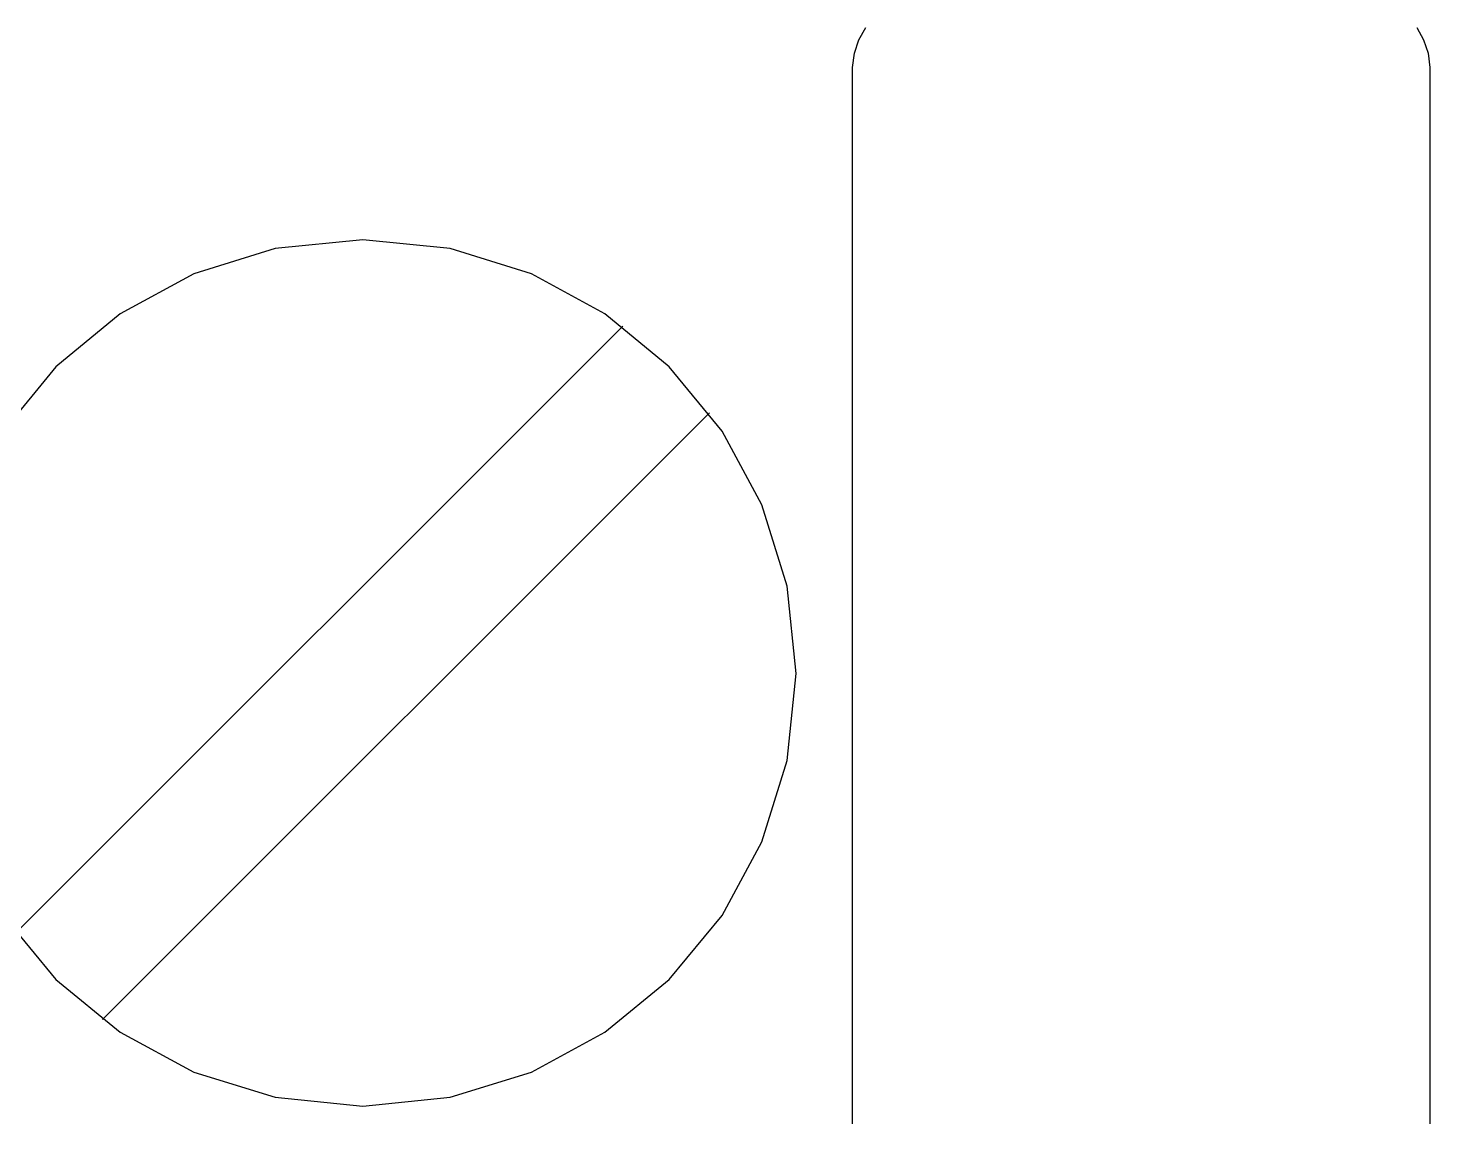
# Model space of a CAD drawing. Extents: x 1 to 47.7, y 0.2 to 35.
# Drawn here: x 30.341 to 30.882, y 11.5 to 11.922 of the extents above; entities that cross this region are included whole.
import ezdxf

# ---------------------------------------------------------------- set-up
doc = ezdxf.new("R2010")
doc.units = 0
doc.header["$MEASUREMENT"] = 0
for name, color, linetype in [('5_1___24__TARGET_LEDS___12', 7, 'CONTINUOUS'), ('6_2___8__INDEPENDENT_INPUT', 7, 'CONTINUOUS'), ('6_3___8__OPTOISO_INDEPENDE', 7, 'CONTINUOUS'), ('6_4___24__OPTOISO_INDEPEND', 7, 'CONTINUOUS'), ('6_5___8__INDEPENDENT_INPUT', 7, 'CONTINUOUS'), ('6_6___8__INDEPENDENT_INPUT', 7, 'CONTINUOUS'), ('6_7___8__OPTOISO_INDEPENDE', 7, 'CONTINUOUS'), ('6_8___8__OPTOISO_INDEPENDE', 7, 'CONTINUOUS')]:
    doc.layers.add(name, color=color, linetype=linetype)

msp = doc.modelspace()

# ---------------------------------------------------------------- linework, layer by layer
at = {"layer": '5_1___24__TARGET_LEDS___12'}
for points in [[(30.65953, 11.49912), (30.65953, 11.53136), (30.65953, 11.58544), (30.65953, 11.65311), (30.65953, 11.7261), (30.65953, 11.79613), (30.65953, 11.85494), (30.65953, 11.89427), (30.65954, 11.90702), (30.66024, 11.91258), (30.66197, 11.91777), (30.6646, 11.92248)], [(30.87731, 11.92248), (30.87994, 11.91777), (30.88166, 11.91258), (30.88236, 11.90702), (30.88238, 11.89427), (30.88238, 11.85494), (30.88238, 11.79613), (30.88238, 11.7261), (30.88238, 11.65311), (30.88238, 11.58544), (30.88238, 11.53136), (30.88238, 11.49912)], [(30.33159, 11.57964), (30.35203, 11.55492), (30.3768, 11.53452), (30.40525, 11.51913), (30.43668, 11.50939), (30.47043, 11.506), (30.50413, 11.50939), (30.53552, 11.51913), (30.56393, 11.53452), (30.58869, 11.55492), (30.60912, 11.57964), (30.62454, 11.60803), (30.63429, 11.63939), (30.63769, 11.67308), (30.63429, 11.70678), (30.62454, 11.7382), (30.60912, 11.76664), (30.58869, 11.79143), (30.56393, 11.81189), (30.53552, 11.82735), (30.50413, 11.83712), (30.47043, 11.84053), (30.43668, 11.83712), (30.40525, 11.82735), (30.3768, 11.81189), (30.35203, 11.79143), (30.33159, 11.76664)], [(30.33659, 11.57284), (30.57085, 11.80711)], [(30.37001, 11.53942), (30.60427, 11.77369)]]:
    msp.add_lwpolyline(points, dxfattribs=at)
at = {"layer": '6_2___8__INDEPENDENT_INPUT'}
for points in [[(30.65953, 11.49912), (30.65953, 11.53136), (30.65953, 11.58544), (30.65953, 11.65311), (30.65953, 11.7261), (30.65953, 11.79613), (30.65953, 11.85494), (30.65953, 11.89427), (30.65954, 11.90702), (30.66024, 11.91258), (30.66197, 11.91777), (30.6646, 11.92248)], [(30.87731, 11.92248), (30.87994, 11.91777), (30.88166, 11.91258), (30.88236, 11.90702), (30.88238, 11.89427), (30.88238, 11.85494), (30.88238, 11.79613), (30.88238, 11.7261), (30.88238, 11.65311), (30.88238, 11.58544), (30.88238, 11.53136), (30.88238, 11.49912)], [(30.33159, 11.57964), (30.35203, 11.55492), (30.3768, 11.53452), (30.40525, 11.51913), (30.43668, 11.50939), (30.47043, 11.506), (30.50413, 11.50939), (30.53552, 11.51913), (30.56393, 11.53452), (30.58869, 11.55492), (30.60912, 11.57964), (30.62454, 11.60803), (30.63429, 11.63939), (30.63769, 11.67308), (30.63429, 11.70678), (30.62454, 11.7382), (30.60912, 11.76664), (30.58869, 11.79143), (30.56393, 11.81189), (30.53552, 11.82735), (30.50413, 11.83712), (30.47043, 11.84053), (30.43668, 11.83712), (30.40525, 11.82735), (30.3768, 11.81189), (30.35203, 11.79143), (30.33159, 11.76664)], [(30.33659, 11.57284), (30.57085, 11.80711)], [(30.37001, 11.53942), (30.60427, 11.77369)]]:
    msp.add_lwpolyline(points, dxfattribs=at)
at = {"layer": '6_3___8__OPTOISO_INDEPENDE'}
for points in [[(30.65953, 11.49912), (30.65953, 11.53136), (30.65953, 11.58544), (30.65953, 11.65311), (30.65953, 11.7261), (30.65953, 11.79613), (30.65953, 11.85494), (30.65953, 11.89427), (30.65954, 11.90702), (30.66024, 11.91258), (30.66197, 11.91777), (30.6646, 11.92248)], [(30.87731, 11.92248), (30.87994, 11.91777), (30.88166, 11.91258), (30.88236, 11.90702), (30.88238, 11.89427), (30.88238, 11.85494), (30.88238, 11.79613), (30.88238, 11.7261), (30.88238, 11.65311), (30.88238, 11.58544), (30.88238, 11.53136), (30.88238, 11.49912)], [(30.33159, 11.57964), (30.35203, 11.55492), (30.3768, 11.53452), (30.40525, 11.51913), (30.43668, 11.50939), (30.47043, 11.506), (30.50413, 11.50939), (30.53552, 11.51913), (30.56393, 11.53452), (30.58869, 11.55492), (30.60912, 11.57964), (30.62454, 11.60803), (30.63429, 11.63939), (30.63769, 11.67308), (30.63429, 11.70678), (30.62454, 11.7382), (30.60912, 11.76664), (30.58869, 11.79143), (30.56393, 11.81189), (30.53552, 11.82735), (30.50413, 11.83712), (30.47043, 11.84053), (30.43668, 11.83712), (30.40525, 11.82735), (30.3768, 11.81189), (30.35203, 11.79143), (30.33159, 11.76664)], [(30.33659, 11.57284), (30.57085, 11.80711)], [(30.37001, 11.53942), (30.60427, 11.77369)]]:
    msp.add_lwpolyline(points, dxfattribs=at)
at = {"layer": '6_4___24__OPTOISO_INDEPEND'}
for points in [[(30.65953, 11.49912), (30.65953, 11.53136), (30.65953, 11.58544), (30.65953, 11.65311), (30.65953, 11.7261), (30.65953, 11.79613), (30.65953, 11.85494), (30.65953, 11.89427), (30.65954, 11.90702), (30.66024, 11.91258), (30.66197, 11.91777), (30.6646, 11.92248)], [(30.87731, 11.92248), (30.87994, 11.91777), (30.88166, 11.91258), (30.88236, 11.90702), (30.88238, 11.89427), (30.88238, 11.85494), (30.88238, 11.79613), (30.88238, 11.7261), (30.88238, 11.65311), (30.88238, 11.58544), (30.88238, 11.53136), (30.88238, 11.49912)], [(30.33159, 11.57964), (30.35203, 11.55492), (30.3768, 11.53452), (30.40525, 11.51913), (30.43668, 11.50939), (30.47043, 11.506), (30.50413, 11.50939), (30.53552, 11.51913), (30.56393, 11.53452), (30.58869, 11.55492), (30.60912, 11.57964), (30.62454, 11.60803), (30.63429, 11.63939), (30.63769, 11.67308), (30.63429, 11.70678), (30.62454, 11.7382), (30.60912, 11.76664), (30.58869, 11.79143), (30.56393, 11.81189), (30.53552, 11.82735), (30.50413, 11.83712), (30.47043, 11.84053), (30.43668, 11.83712), (30.40525, 11.82735), (30.3768, 11.81189), (30.35203, 11.79143), (30.33159, 11.76664)], [(30.33659, 11.57284), (30.57085, 11.80711)], [(30.37001, 11.53942), (30.60427, 11.77369)]]:
    msp.add_lwpolyline(points, dxfattribs=at)
at = {"layer": '6_5___8__INDEPENDENT_INPUT'}
for points in [[(30.65953, 11.49912), (30.65953, 11.53136), (30.65953, 11.58544), (30.65953, 11.65311), (30.65953, 11.7261), (30.65953, 11.79613), (30.65953, 11.85494), (30.65953, 11.89427), (30.65954, 11.90702), (30.66024, 11.91258), (30.66197, 11.91777), (30.6646, 11.92248)], [(30.87731, 11.92248), (30.87994, 11.91777), (30.88166, 11.91258), (30.88236, 11.90702), (30.88238, 11.89427), (30.88238, 11.85494), (30.88238, 11.79613), (30.88238, 11.7261), (30.88238, 11.65311), (30.88238, 11.58544), (30.88238, 11.53136), (30.88238, 11.49912)], [(30.33159, 11.57964), (30.35203, 11.55492), (30.3768, 11.53452), (30.40525, 11.51913), (30.43668, 11.50939), (30.47043, 11.506), (30.50413, 11.50939), (30.53552, 11.51913), (30.56393, 11.53452), (30.58869, 11.55492), (30.60912, 11.57964), (30.62454, 11.60803), (30.63429, 11.63939), (30.63769, 11.67308), (30.63429, 11.70678), (30.62454, 11.7382), (30.60912, 11.76664), (30.58869, 11.79143), (30.56393, 11.81189), (30.53552, 11.82735), (30.50413, 11.83712), (30.47043, 11.84053), (30.43668, 11.83712), (30.40525, 11.82735), (30.3768, 11.81189), (30.35203, 11.79143), (30.33159, 11.76664)], [(30.33659, 11.57284), (30.57085, 11.80711)], [(30.37001, 11.53942), (30.60427, 11.77369)]]:
    msp.add_lwpolyline(points, dxfattribs=at)
at = {"layer": '6_6___8__INDEPENDENT_INPUT'}
for points in [[(30.65953, 11.49912), (30.65953, 11.53136), (30.65953, 11.58544), (30.65953, 11.65311), (30.65953, 11.7261), (30.65953, 11.79613), (30.65953, 11.85494), (30.65953, 11.89427), (30.65954, 11.90702), (30.66024, 11.91258), (30.66197, 11.91777), (30.6646, 11.92248)], [(30.87731, 11.92248), (30.87994, 11.91777), (30.88166, 11.91258), (30.88236, 11.90702), (30.88238, 11.89427), (30.88238, 11.85494), (30.88238, 11.79613), (30.88238, 11.7261), (30.88238, 11.65311), (30.88238, 11.58544), (30.88238, 11.53136), (30.88238, 11.49912)], [(30.33159, 11.57964), (30.35203, 11.55492), (30.3768, 11.53452), (30.40525, 11.51913), (30.43668, 11.50939), (30.47043, 11.506), (30.50413, 11.50939), (30.53552, 11.51913), (30.56393, 11.53452), (30.58869, 11.55492), (30.60912, 11.57964), (30.62454, 11.60803), (30.63429, 11.63939), (30.63769, 11.67308), (30.63429, 11.70678), (30.62454, 11.7382), (30.60912, 11.76664), (30.58869, 11.79143), (30.56393, 11.81189), (30.53552, 11.82735), (30.50413, 11.83712), (30.47043, 11.84053), (30.43668, 11.83712), (30.40525, 11.82735), (30.3768, 11.81189), (30.35203, 11.79143), (30.33159, 11.76664)], [(30.33659, 11.57284), (30.57085, 11.80711)], [(30.37001, 11.53942), (30.60427, 11.77369)]]:
    msp.add_lwpolyline(points, dxfattribs=at)
at = {"layer": '6_7___8__OPTOISO_INDEPENDE'}
for points in [[(30.65953, 11.49912), (30.65953, 11.53136), (30.65953, 11.58544), (30.65953, 11.65311), (30.65953, 11.7261), (30.65953, 11.79613), (30.65953, 11.85494), (30.65953, 11.89427), (30.65954, 11.90702), (30.66024, 11.91258), (30.66197, 11.91777), (30.6646, 11.92248)], [(30.87731, 11.92248), (30.87994, 11.91777), (30.88166, 11.91258), (30.88236, 11.90702), (30.88238, 11.89427), (30.88238, 11.85494), (30.88238, 11.79613), (30.88238, 11.7261), (30.88238, 11.65311), (30.88238, 11.58544), (30.88238, 11.53136), (30.88238, 11.49912)], [(30.33159, 11.57964), (30.35203, 11.55492), (30.3768, 11.53452), (30.40525, 11.51913), (30.43668, 11.50939), (30.47043, 11.506), (30.50413, 11.50939), (30.53552, 11.51913), (30.56393, 11.53452), (30.58869, 11.55492), (30.60912, 11.57964), (30.62454, 11.60803), (30.63429, 11.63939), (30.63769, 11.67308), (30.63429, 11.70678), (30.62454, 11.7382), (30.60912, 11.76664), (30.58869, 11.79143), (30.56393, 11.81189), (30.53552, 11.82735), (30.50413, 11.83712), (30.47043, 11.84053), (30.43668, 11.83712), (30.40525, 11.82735), (30.3768, 11.81189), (30.35203, 11.79143), (30.33159, 11.76664)], [(30.33659, 11.57284), (30.57085, 11.80711)], [(30.37001, 11.53942), (30.60427, 11.77369)]]:
    msp.add_lwpolyline(points, dxfattribs=at)
at = {"layer": '6_8___8__OPTOISO_INDEPENDE'}
for points in [[(30.65953, 11.49912), (30.65953, 11.53136), (30.65953, 11.58544), (30.65953, 11.65311), (30.65953, 11.7261), (30.65953, 11.79613), (30.65953, 11.85494), (30.65953, 11.89427), (30.65954, 11.90702), (30.66024, 11.91258), (30.66197, 11.91777), (30.6646, 11.92248)], [(30.87731, 11.92248), (30.87994, 11.91777), (30.88166, 11.91258), (30.88236, 11.90702), (30.88238, 11.89427), (30.88238, 11.85494), (30.88238, 11.79613), (30.88238, 11.7261), (30.88238, 11.65311), (30.88238, 11.58544), (30.88238, 11.53136), (30.88238, 11.49912)], [(30.33159, 11.57964), (30.35203, 11.55492), (30.3768, 11.53452), (30.40525, 11.51913), (30.43668, 11.50939), (30.47043, 11.506), (30.50413, 11.50939), (30.53552, 11.51913), (30.56393, 11.53452), (30.58869, 11.55492), (30.60912, 11.57964), (30.62454, 11.60803), (30.63429, 11.63939), (30.63769, 11.67308), (30.63429, 11.70678), (30.62454, 11.7382), (30.60912, 11.76664), (30.58869, 11.79143), (30.56393, 11.81189), (30.53552, 11.82735), (30.50413, 11.83712), (30.47043, 11.84053), (30.43668, 11.83712), (30.40525, 11.82735), (30.3768, 11.81189), (30.35203, 11.79143), (30.33159, 11.76664)], [(30.33659, 11.57284), (30.57085, 11.80711)], [(30.37001, 11.53942), (30.60427, 11.77369)]]:
    msp.add_lwpolyline(points, dxfattribs=at)

doc.saveas('drawing.dxf')
